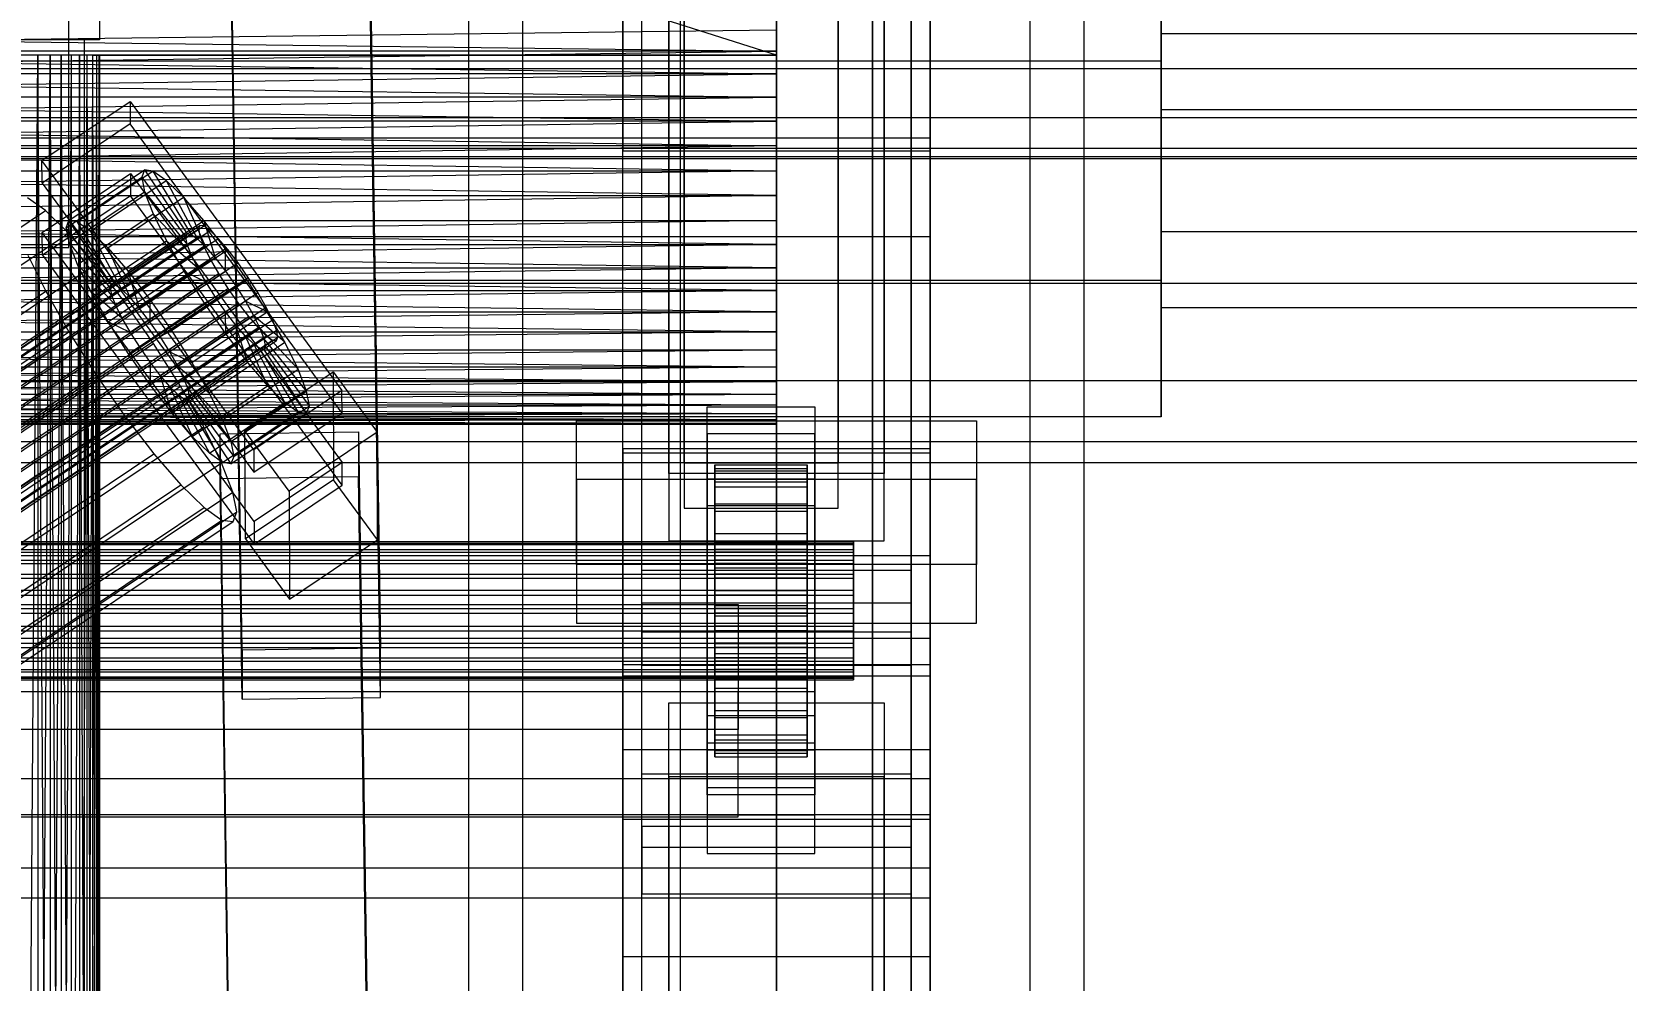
# Model space of a CAD drawing. Header units: millimetres. Extents: x -191664 to 191490, y -197311 to 10263.
# Drawn here: x 333.2 to 540.5, y -29940.3 to -29817 of the extents above; entities that cross this region are included whole.
import ezdxf

# ---------------------------------------------------------------- set-up
doc = ezdxf.new("R2010")
doc.units = ezdxf.units.MM
for name, color, linetype, lineweight in [('COTAS_USUARIO', 1, 'Continuous', 0), ('frontal_briquetadora', 7, 'Continuous', 0), ('frontal_C01', 7, 'Continuous', 0), ('frontal_C02', 7, 'Continuous', 0), ('frontal_C03', 7, 'Continuous', 0), ('frontal_secador', 7, 'Continuous', 0)]:
    doc.layers.add(name, color=color, linetype=linetype, lineweight=lineweight)
doc.dimstyles.new('PLANTA_100', dxfattribs={"dimtxt": 250, "dimasz": 150, "dimexe": 150, "dimexo": 80, "dimgap": 100, "dimtad": 1, "dimtih": 1, "dimtoh": 1, "dimdec": 1, "dimdsep": 46, "dimcen": 0.09, "dimclrd": 1, "dimclre": 1, "dimclrt": 1, "dimadec": 0, "dimazin": 0, "dimtfac": 1, "dimtdec": 4, "dimtofl": 0, "dimtmove": 0, "dimatfit": 3, "dimfxl": 1, "dimtolj": 1, "dimtzin": 0, "dimarcsym": 0})

# ---------------------------------------------------------------- blocks, each defined once
blk = doc.blocks.new('*D107')
at = {"layer": 'COTAS_USUARIO', "color": 1, "lineweight": -2, "transparency": 16777216}
for p, q in [((100, -29700), (1370, -29700)), ((1220, -29850), (1220, -30125)), ((100, -30275), (1370, -30275))]:
    blk.add_line(p, q, dxfattribs=at)
at = {"layer": 'COTAS_USUARIO', "color": 1, "transparency": 16777216}
for points in [[(1195, -29850), (1245, -29850), (1220, -29700)], [(1195, -30125), (1245, -30125), (1220, -30275)]]:
    blk.add_solid(points, dxfattribs=at)
at = {"layer": 'Defpoints', "color": 0, "transparency": 16777216}
for p in [(20, -29700), (20, -30275), (1220, -30275)]:
    blk.add_point(p, dxfattribs=at)
blk = doc.blocks.new('*D115')
at = {"layer": 'COTAS_USUARIO', "color": 1, "lineweight": -2, "transparency": 16777216}
for p, q in [((100, -29700), (1370, -29700)), ((1220, -29850), (1220, -30125)), ((100, -30275), (1370, -30275))]:
    blk.add_line(p, q, dxfattribs=at)
at = {"layer": 'COTAS_USUARIO', "color": 1, "transparency": 16777216}
for points in [[(1195, -29850), (1245, -29850), (1220, -29700)], [(1195, -30125), (1245, -30125), (1220, -30275)]]:
    blk.add_solid(points, dxfattribs=at)
at = {"layer": 'Defpoints', "color": 0, "transparency": 16777216}
for p in [(20, -29700), (20, -30275), (1220, -30275)]:
    blk.add_point(p, dxfattribs=at)
blk = doc.blocks.new('*D117')
at = {"layer": 'COTAS_USUARIO', "color": 1, "lineweight": -2, "transparency": 16777216}
for p, q in [((1200, -29280), (1200, -29130)), ((80, -29430), (1350, -29430)), ((80, -29710), (1350, -29710)), ((1200, -29860), (1200, -30010))]:
    blk.add_line(p, q, dxfattribs=at)
at = {"layer": 'COTAS_USUARIO', "color": 1, "transparency": 16777216}
for points in [[(1175, -29280), (1225, -29280), (1200, -29430)], [(1175, -29860), (1225, -29860), (1200, -29710)]]:
    blk.add_solid(points, dxfattribs=at)
at = {"layer": 'Defpoints', "color": 0, "transparency": 16777216}
for p in [(0, -29430), (0, -29710), (1200, -29710)]:
    blk.add_point(p, dxfattribs=at)
blk = doc.blocks.new('*D118')
at = {"layer": 'COTAS_USUARIO', "color": 1, "lineweight": -2, "transparency": 16777216}
for p, q in [((1200, -29560), (1200, -29410)), ((80, -29710), (1350, -29710)), ((80, -29990), (1350, -29990)), ((1200, -30140), (1200, -30290))]:
    blk.add_line(p, q, dxfattribs=at)
at = {"layer": 'COTAS_USUARIO', "color": 1, "transparency": 16777216}
for points in [[(1175, -29560), (1225, -29560), (1200, -29710)], [(1175, -30140), (1225, -30140), (1200, -29990)]]:
    blk.add_solid(points, dxfattribs=at)
at = {"layer": 'Defpoints', "color": 0, "transparency": 16777216}
for p in [(0, -29710), (0, -29990), (1200, -29990)]:
    blk.add_point(p, dxfattribs=at)
blk = doc.blocks.new('*D119')
at = {"layer": 'COTAS_USUARIO', "color": 1, "lineweight": -2, "transparency": 16777216}
for p, q in [((1200, -29840), (1200, -29690)), ((80, -29990), (1350, -29990)), ((80, -30270), (1350, -30270)), ((1200, -30420), (1200, -30570))]:
    blk.add_line(p, q, dxfattribs=at)
at = {"layer": 'COTAS_USUARIO', "color": 1, "transparency": 16777216}
for points in [[(1175, -29840), (1225, -29840), (1200, -29990)], [(1175, -30420), (1225, -30420), (1200, -30270)]]:
    blk.add_solid(points, dxfattribs=at)
at = {"layer": 'Defpoints', "color": 0, "transparency": 16777216}
for p in [(0, -29990), (0, -30270), (1200, -30270)]:
    blk.add_point(p, dxfattribs=at)

msp = doc.modelspace()

# ---------------------------------------------------------------- linework, layer by layer
at = {"layer": 'frontal_briquetadora', "color": 9, "true_color": 0xb9c3c2}
for p, q in [((430, -29820), (210, -29750)), ((430, -29820), (430, -29750)), ((430, -29750), (430, -29844.63)), ((430, -29750), (430, -29841.49)), ((430, -29750), (430, -29838.28)), ((430, -29750), (430, -29835.05)), ((430, -29750), (430, -29831.82)), ((430, -29750), (430, -29828.61)), ((430, -29750), (430, -29825.47)), ((430, -29750), (430, -29822.42)), ((430, -29750), (430, -29819.49)), ((480, -29809.78), (480, -29820.8)), ((480, -29821.54), (480, -29810.29)), ((210, -29819.49), (430, -29816.72)), ((210, -29816.72), (430, -29819.49)), ((342, -29815.5), (342, -29818)), ((430, -29816.72), (430, -29819.49)), ((480, -29827.53), (480, -29814.78)), ((480, -29815.42), (480, -29828.33)), ((333.72, -29818), (324.9, -29818)), ((338.02, -29818), (332.47, -29818)), ((339.82, -29818), (333.72, -29818)), ((340, -29818), (338.02, -29818)), ((342, -29818), (339.82, -29818)), ((340, -29818), (340, -29990)), ((720, -29817.25), (480, -29817.25)), ((480, -29817.25), (480, -29819.11)), ((480, -29818.91), (480, -29817.25)), ((480, -29817.75), (480, -29817.65)), ((480, -29817.65), (480, -29820.99)), ((480, -29821.28), (480, -29817.75)), ((480, -29820.8), (200, -29820.8)), ((430, -29819.49), (210, -29819.49)), ((210, -29822.42), (430, -29819.49)), ((210, -29819.49), (430, -29822.42)), ((430, -29820), (210, -29820)), ((430, -29820), (320, -29820)), ((430, -29820), (322.16, -29820)), ((430, -29820), (324.29, -29820)), ((430, -29820), (326.39, -29820)), ((430, -29820), (328.42, -29820)), ((430, -29820), (330.37, -29820)), ((430, -29820), (332.22, -29820)), ((333.96, -29820), (332.22, -29820)), ((332.22, -30060), (333.96, -29820)), ((430, -29820), (333.96, -29820)), ((335.56, -29820), (333.96, -29820)), ((333.96, -29820), (333.96, -30060)), ((333.96, -30060), (335.56, -29820)), ((335.56, -30060), (333.96, -29820)), ((430, -29820), (335.56, -29820)), ((337.01, -29820), (335.56, -29820)), ((335.56, -29820), (335.56, -30060)), ((337.01, -29820), (335.56, -30060)), ((337.01, -30060), (335.56, -29820)), ((430, -29820), (337.01, -29820)), ((338.29, -29820), (337.01, -29820)), ((337.01, -29820), (337.01, -30060)), ((338.29, -29820), (337.01, -30060)), ((338.29, -30060), (337.01, -29820)), ((430, -29820), (338.29, -29820)), ((339.4, -29820), (338.29, -29820)), ((338.29, -29820), (338.29, -30060)), ((339.4, -29820), (338.29, -30060)), ((430, -29820), (339.4, -29820)), ((340.33, -29820), (339.4, -29820)), ((339.4, -29820), (339.4, -30060)), ((340.33, -29820), (339.4, -30060)), ((340.33, -30060), (339.4, -29820)), ((430, -29820), (340.33, -29820)), ((341.05, -29820), (340.33, -29820)), ((340.33, -29820), (340.33, -30060)), ((341.05, -29820), (340.33, -30060)), ((340.33, -29820), (341.05, -30060)), ((430, -29820), (341.05, -29820)), ((341.05, -29820), (341.58, -29820)), ((341.05, -29820), (341.05, -30060)), ((341.58, -29820), (341.05, -30060)), ((341.05, -29820), (341.58, -30060)), ((341.58, -29820), (430, -29820)), ((341.58, -29820), (341.89, -29820)), ((341.58, -29820), (341.58, -30060)), ((341.89, -29820), (341.58, -30060)), ((341.58, -29820), (341.89, -30060)), ((341.89, -29820), (430, -29820)), ((341.89, -29820), (342, -29820)), ((341.89, -29820), (341.89, -30060)), ((342, -29820), (341.89, -30060)), ((342, -29820), (430, -29820)), ((342, -29820), (342, -30060)), ((430, -29819.49), (430, -29822.42)), ((430, -29820), (430, -30060)), ((430, -30260), (430, -29820)), ((430, -30680), (430, -29820)), ((430, -29820), (430, -29855.98)), ((430, -29820), (430, -29853.38)), ((430, -29820), (430, -29850.61)), ((430, -29820), (430, -29847.68)), ((430, -29844.63), (430, -29820)), ((480, -29823.77), (480, -29818.91)), ((480, -29819.11), (480, -29824.13)), ((480, -29820.8), (480, -29834.64)), ((430, -29822.42), (210, -29822.42)), ((210, -29825.47), (430, -29822.42)), ((210, -29822.42), (430, -29825.47)), ((430, -29822.42), (430, -29825.47)), ((480, -29820.99), (480, -29827.12)), ((480, -29827.53), (480, -29821.28)), ((480, -29835.46), (480, -29821.54)), ((480, -29830.87), (480, -29823.77)), ((480, -29824.13), (480, -29831.31)), ((430, -29825.47), (210, -29825.47)), ((210, -29828.61), (430, -29825.47)), ((210, -29825.47), (430, -29828.61)), ((430, -29825.47), (430, -29828.61)), ((720, -29827.12), (480, -29827.12)), ((480, -29827.12), (480, -29834.82)), ((430, -29828.61), (210, -29828.61)), ((210, -29831.82), (430, -29828.61)), ((210, -29828.61), (430, -29831.82)), ((430, -29828.61), (430, -29831.82)), ((480, -29841.77), (480, -29827.53)), ((480, -29835.28), (480, -29827.53)), ((480, -29828.33), (480, -29842.57)), ((480, -29838.79), (480, -29830.87)), ((430, -29831.82), (210, -29835.05)), ((430, -29831.82), (210, -29831.82)), ((210, -29831.82), (430, -29835.05)), ((430, -29831.82), (430, -29835.05)), ((480, -29831.31), (480, -29839.23)), ((430, -29835.05), (210, -29838.28)), ((210, -29835.05), (430, -29835.05)), ((430, -29838.28), (210, -29835.05)), ((430, -29835.05), (430, -29838.28)), ((480, -29834.64), (480, -29848.56)), ((480, -29834.82), (480, -29842.57)), ((480, -29842.98), (480, -29835.28)), ((480, -29849.3), (480, -29835.46)), ((430, -29838.28), (210, -29841.49)), ((210, -29838.28), (430, -29838.28)), ((430, -29838.28), (430, -29841.49)), ((480, -29845.97), (480, -29838.79)), ((480, -29839.23), (480, -29846.33)), ((430, -29841.49), (210, -29844.63)), ((210, -29841.49), (430, -29841.49)), ((430, -29844.63), (210, -29841.49)), ((430, -29841.49), (430, -29844.63)), ((480, -29854.68), (480, -29841.77)), ((480, -29842.57), (480, -29855.32)), ((480, -29842.57), (480, -29848.82)), ((480, -29849.11), (480, -29842.98)), ((720, -29842.98), (480, -29842.98)), ((430, -29844.63), (210, -29847.68)), ((210, -29844.63), (430, -29844.63)), ((430, -29847.68), (210, -29844.63)), ((430, -29844.63), (430, -29847.68)), ((430, -29847.68), (210, -29850.61)), ((210, -29847.68), (430, -29847.68)), ((430, -29850.61), (210, -29847.68)), ((430, -29847.68), (430, -29850.61)), ((480, -29850.99), (480, -29845.97)), ((480, -29846.33), (480, -29851.18)), ((480, -29849.3), (200, -29849.3)), ((480, -29848.56), (480, -29859.81)), ((480, -29848.82), (480, -29852.35)), ((480, -29852.45), (480, -29849.11)), ((480, -29860.32), (480, -29849.3)), ((430, -29850.61), (210, -29853.38)), ((210, -29850.61), (430, -29850.61)), ((430, -29853.38), (210, -29850.61)), ((430, -29850.61), (430, -29853.38)), ((480, -29852.85), (480, -29850.99)), ((480, -29851.18), (480, -29852.85)), ((430, -29853.38), (210, -29855.98)), ((210, -29853.38), (430, -29853.38)), ((430, -29855.98), (210, -29853.38)), ((430, -29853.38), (430, -29855.98)), ((430, -29853.38), (430, -30060)), ((480, -29852.35), (480, -29852.45)), ((720, -29852.85), (480, -29852.85)), ((430, -29855.98), (210, -29858.38)), ((210, -29855.98), (430, -29855.98)), ((430, -29855.98), (430, -29858.38)), ((430, -30060), (430, -29855.98)), ((480, -29863.7), (480, -29854.68)), ((480, -29855.32), (480, -29864.06)), ((430, -29858.38), (210, -29858.38)), ((430, -29858.38), (210, -29860.56)), ((430, -29860.56), (210, -29858.38)), ((430, -29858.38), (430, -29860.56)), ((430, -30060), (430, -29858.38)), ((480, -29859.81), (480, -29866.15)), ((430, -29860.56), (210, -29860.56)), ((430, -29860.56), (210, -29862.49)), ((430, -29862.49), (210, -29860.56)), ((430, -29860.56), (430, -29862.49)), ((430, -29860.56), (430, -30060)), ((480, -29866.34), (480, -29860.32)), ((430, -29862.49), (210, -29862.49)), ((430, -29862.49), (210, -29864.15)), ((430, -29864.15), (210, -29862.49)), ((430, -29864.15), (210, -29864.15)), ((430, -29864.15), (210, -29865.54)), ((430, -29865.54), (210, -29864.15)), ((430, -29862.49), (430, -29864.15)), ((430, -29862.49), (430, -30060)), ((430, -29864.15), (430, -29865.54)), ((430, -29864.15), (430, -30060)), ((480, -29867.05), (480, -29863.7)), ((480, -29864.06), (480, -29867.05)), ((430, -29865.54), (210, -29865.54)), ((430, -29865.54), (210, -29866.63)), ((430, -29866.63), (210, -29865.54)), ((430, -29865.54), (430, -29866.63)), ((430, -29865.54), (430, -30060)), ((480, -29866.15), (480, -29866.34)), ((480, -29867.05), (200, -29867.05)), ((430, -29866.63), (210, -29866.63)), ((430, -29866.63), (210, -29867.42)), ((430, -29867.42), (210, -29866.63)), ((430, -29867.42), (210, -29867.42)), ((430, -29867.42), (210, -29867.89)), ((430, -29867.89), (210, -29867.42)), ((430, -29867.89), (210, -29867.89)), ((430, -29867.89), (210, -29868.05)), ((430, -29868.05), (210, -29867.89)), ((430, -29868.05), (210, -29868.05)), ((430, -29866.63), (430, -29867.42)), ((430, -29866.63), (430, -30060)), ((430, -29867.42), (430, -29867.89)), ((430, -29867.42), (430, -30060)), ((430, -29867.89), (430, -29868.05)), ((430, -29867.89), (430, -30060)), ((430, -29868.05), (430, -30060))]:
    msp.add_line(p, q, dxfattribs=at)
at = {"layer": 'frontal_briquetadora', "color": 145, "true_color": 0x4a879d}
for p, q in [((338, -29845), (338, -29795)), ((290, -29845), (338, -29845))]:
    msp.add_line(p, q, dxfattribs=at)
at = {"layer": 'frontal_C01', "color": 139, "true_color": 0x354b57}
for p, q in [((410, -29832.46), (410, -29448.25)), ((450, -29832.46), (450, -29448.25)), ((410, -29899.3), (410, -29515.09)), ((450, -29515.09), (450, -29899.3)), ((417.5, -30180.3), (417.5, -29521.36)), ((442.5, -29521.36), (442.5, -30180.3)), ((417.5, -30205.67), (417.5, -29546.73)), ((442.5, -30205.67), (442.5, -29546.73)), ((410, -29937.2), (410, -29552.99)), ((450, -29937.2), (450, -29552.99)), ((360.51, -29897.36), (357.65, -29705.41)), ((375.64, -29705.17), (378.51, -29897.11)), ((360.51, -29903.76), (357.65, -29711.81)), ((378.51, -29903.52), (375.64, -29711.57)), ((410, -29785.09), (410, -29832.46)), ((410, -30169.3), (410, -29785.09)), ((450, -29832.46), (450, -29785.09)), ((450, -29785.09), (450, -30169.3)), ((450, -29797.64), (450, -29830.79)), ((450, -29843.6), (450, -29810.44)), ((450, -29830.79), (-450, -29830.79)), ((450, -29843.6), (450, -29830.79)), ((410, -29832.46), (450, -29832.46)), ((410, -30216.67), (410, -29832.46)), ((450, -30216.67), (450, -29832.46)), ((-450, -29843.6), (450, -29843.6)), ((-425, -29891.43), (425, -29891.43)), ((425, -29891.43), (425, -29907.7)), ((425, -29891.43), (425, -29902.8)), ((378.51, -29897.11), (360.51, -29897.36)), ((360.51, -29897.36), (360.51, -29903.76)), ((378.51, -29903.52), (378.51, -29897.11)), ((450, -29899.3), (410, -29899.3)), ((410, -29899.3), (410, -29937.2)), ((410, -30283.51), (410, -29899.3)), ((450, -29937.2), (450, -29899.3)), ((450, -29899.3), (450, -30283.51)), ((425, -29902.8), (-425, -29902.8)), ((360.51, -29903.76), (378.51, -29903.52)), ((425, -29919.06), (425, -29902.8)), ((416, -29913.84), (416, -29904.23)), ((416, -29904.23), (444, -29904.23)), ((416, -29994.11), (416, -29904.23)), ((444, -29904.23), (444, -29913.84)), ((444, -29904.23), (444, -29994.11)), ((425, -29907.7), (-425, -29907.7)), ((425, -29919.06), (425, -29907.7)), ((412.5, -29923.05), (412.5, -29913.45)), ((412.5, -29913.45), (447.5, -29913.45)), ((412.5, -30188.18), (412.5, -29913.45)), ((444, -29913.84), (416, -29913.84)), ((416, -29913.84), (416, -30003.72)), ((444, -30003.72), (444, -29913.84)), ((447.5, -29913.45), (447.5, -29923.05)), ((447.5, -29913.45), (447.5, -30188.18)), ((-425, -29919.06), (425, -29919.06)), ((447.5, -29923.05), (412.5, -29923.05)), ((412.5, -30197.79), (412.5, -29923.05)), ((447.5, -30197.79), (447.5, -29923.05)), ((410, -29937.2), (450, -29937.2)), ((410, -30321.41), (410, -29937.2)), ((450, -30321.41), (450, -29937.2))]:
    msp.add_line(p, q, dxfattribs=at)
at = {"layer": 'frontal_C02', "color": 139, "true_color": 0x354b57}
for p, q in [((410, -29900.77), (410, -29550.05)), ((450, -29550.05), (450, -29900.77)), ((390, -31975), (390, -29576.75)), ((397, -31975), (397, -29576.75)), ((463, -31975), (463, -29576.75)), ((470, -31975), (470, -29576.75)), ((410, -29948.59), (410, -29597.87)), ((450, -29948.59), (450, -29597.87)), ((410, -30074.56), (410, -29723.85)), ((450, -29723.85), (450, -30074.56)), ((417.5, -30261.91), (417.5, -29729.49)), ((442.5, -29729.49), (442.5, -30261.91)), ((418, -29873.07), (418, -29731.97)), ((438, -29731.97), (438, -29873.07)), ((418, -29737.82), (418, -29878.92)), ((438, -29878.92), (438, -29737.82)), ((412.5, -29920.29), (412.5, -29738.59)), ((447.5, -29738.59), (447.5, -29920.29)), ((412.5, -29929.06), (412.5, -29747.36)), ((447.5, -29929.06), (447.5, -29747.36)), ((417.5, -30288.88), (417.5, -29756.46)), ((442.5, -30288.88), (442.5, -29756.46)), ((410, -30112.82), (410, -29762.1)), ((450, -30112.82), (450, -29762.1)), ((416, -29874.42), (416, -29785.28)), ((444, -29785.28), (444, -29874.42)), ((416, -29794.05), (416, -29883.18)), ((444, -29883.18), (444, -29794.05)), ((334.5, -29833.72), (345.97, -29826.04)), ((345.97, -29826.04), (345.98, -29828.96)), ((345.97, -29826.04), (373.5, -29863.63)), ((345.98, -29828.96), (334.51, -29836.65)), ((373.51, -29866.56), (345.98, -29828.96)), ((334.51, -29836.65), (334.5, -29833.72)), ((362.03, -29871.32), (334.5, -29833.72)), ((334.54, -29843.08), (346.01, -29835.39)), ((346.01, -29835.39), (346.02, -29838.32)), ((346.01, -29835.39), (373.54, -29872.99)), ((334.51, -29836.65), (362.04, -29874.24)), ((346.02, -29838.32), (334.55, -29846)), ((373.55, -29875.91), (346.02, -29838.32)), ((334.55, -29846), (334.54, -29843.08)), ((362.07, -29880.67), (334.54, -29843.08)), ((334.55, -29846), (362.08, -29883.59)), ((360.88, -29868.87), (372.35, -29861.19)), ((372.35, -29861.19), (372.41, -29875.22)), ((372.35, -29861.19), (378.09, -29869.02)), ((373.5, -29863.63), (362.03, -29871.32)), ((373.51, -29866.56), (373.5, -29863.63)), ((421, -29869.25), (421, -29865.74)), ((421, -29865.74), (435, -29865.74)), ((421, -29905.91), (421, -29865.74)), ((435, -29865.74), (435, -29869.25)), ((435, -29865.74), (435, -29905.91)), ((362.04, -29874.24), (373.51, -29866.56)), ((404, -29886.24), (404, -29867.54)), ((404, -29867.54), (456, -29867.54)), ((404, -29875.19), (404, -29867.54)), ((456, -29867.54), (456, -29886.24)), ((456, -29867.54), (456, -29875.19)), ((357.65, -29869.25), (375.64, -29869)), ((357.65, -29875.09), (357.65, -29869.25)), ((360.51, -30063.01), (357.65, -29869.25)), ((360.94, -29882.9), (360.88, -29868.87)), ((366.62, -29876.71), (360.88, -29868.87)), ((378.09, -29869.02), (366.62, -29876.71)), ((375.64, -29869), (375.64, -29874.85)), ((375.64, -29869), (378.51, -30062.77)), ((378.14, -29883.05), (378.09, -29869.02)), ((435, -29869.25), (421, -29869.25)), ((421, -29869.25), (421, -29909.41)), ((435, -29909.41), (435, -29869.25)), ((362.03, -29871.32), (362.04, -29874.24)), ((373.54, -29872.99), (362.07, -29880.67)), ((373.55, -29875.91), (373.54, -29872.99)), ((444, -29874.42), (416, -29874.42)), ((416, -29874.42), (416, -29883.18)), ((438, -29873.07), (418, -29873.07)), ((418, -29873.07), (418, -29878.92)), ((438, -29878.92), (438, -29873.07)), ((444, -29883.18), (444, -29874.42)), ((375.64, -29874.85), (357.65, -29875.09)), ((360.51, -30068.86), (357.65, -29875.09)), ((372.41, -29875.22), (360.94, -29882.9)), ((362.08, -29883.59), (373.55, -29875.91)), ((366.62, -29876.71), (366.68, -29890.73)), ((378.14, -29883.05), (372.41, -29875.22)), ((378.51, -30068.61), (375.64, -29874.85)), ((456, -29875.19), (404, -29875.19)), ((404, -29875.19), (404, -29893.89)), ((421, -29878.6), (421, -29875.09)), ((421, -29875.09), (435, -29875.09)), ((421, -29915.26), (421, -29875.09)), ((435, -29875.09), (435, -29878.6)), ((435, -29875.09), (435, -29915.26)), ((456, -29893.89), (456, -29875.19)), ((418, -29878.92), (438, -29878.92)), ((435, -29878.6), (421, -29878.6)), ((421, -29878.6), (421, -29918.77)), ((435, -29918.77), (435, -29878.6)), ((362.07, -29880.67), (362.08, -29883.59)), ((360.94, -29882.9), (366.68, -29890.73)), ((366.68, -29890.73), (378.14, -29883.05)), ((416, -29883.18), (444, -29883.18)), ((456, -29886.24), (404, -29886.24)), ((404, -29886.24), (404, -29893.89)), ((456, -29893.89), (456, -29886.24)), ((404, -29893.89), (456, -29893.89)), ((450, -29900.77), (410, -29900.77)), ((410, -29900.77), (410, -29948.59)), ((410, -30251.49), (410, -29900.77)), ((450, -29948.59), (450, -29900.77)), ((450, -29900.77), (450, -30251.49)), ((421, -29916.19), (421, -29902.74)), ((421, -29902.74), (435, -29902.74)), ((421, -29910.4), (421, -29902.74)), ((435, -29902.74), (435, -29916.19)), ((435, -29902.74), (435, -29910.4)), ((435, -29905.91), (421, -29905.91)), ((421, -29905.91), (421, -29909.41)), ((435, -29909.41), (435, -29905.91)), ((421, -29909.41), (435, -29909.41)), ((435, -29910.4), (421, -29910.4)), ((421, -29910.4), (421, -29923.84)), ((435, -29923.84), (435, -29910.4)), ((-450, -29914.05), (450, -29914.05)), ((450, -29914.05), (450, -29925.74)), ((450, -29914.05), (450, -29947.52)), ((435, -29915.26), (421, -29915.26)), ((421, -29915.26), (421, -29918.77)), ((435, -29916.19), (421, -29916.19)), ((421, -29916.19), (421, -29923.84)), ((435, -29918.77), (435, -29915.26)), ((435, -29923.84), (435, -29916.19)), ((447.5, -29920.29), (412.5, -29920.29)), ((412.5, -29920.29), (412.5, -29929.06)), ((421, -29918.77), (435, -29918.77)), ((447.5, -29929.06), (447.5, -29920.29)), ((421, -29923.84), (435, -29923.84)), ((450, -29925.74), (-450, -29925.74)), ((450, -29959.21), (450, -29925.74)), ((412.5, -29929.06), (447.5, -29929.06))]:
    msp.add_line(p, q, dxfattribs=at)
at = {"layer": 'frontal_C02', "color": 155, "true_color": 0x617580}
for p, q in [((338.01, -29841.52), (347.84, -29834.93)), ((339.09, -29841.66), (348.92, -29835.08)), ((347.84, -29834.93), (347.47, -29835.86)), ((348.92, -29835.08), (347.84, -29834.93)), ((347.84, -29834.93), (353.38, -29843.25)), ((350.65, -29836.29), (348.92, -29835.08)), ((348.92, -29835.08), (353.89, -29843.32)), ((337.64, -29842.45), (347.47, -29835.86)), ((340.82, -29842.88), (350.65, -29836.29)), ((347.47, -29835.86), (353.21, -29843.69)), ((347.47, -29835.86), (347.85, -29837.8)), ((352.9, -29838.49), (350.65, -29836.29)), ((350.65, -29836.29), (354.71, -29843.9)), ((338.02, -29844.39), (347.85, -29837.8)), ((343.07, -29845.08), (352.9, -29838.49)), ((347.85, -29837.8), (353.38, -29844.61)), ((347.85, -29837.8), (348.94, -29840.63)), ((355.53, -29841.53), (352.9, -29838.49)), ((352.9, -29838.49), (355.78, -29844.94)), ((337.64, -29842.45), (338.01, -29841.52)), ((343.55, -29849.84), (338.01, -29841.52)), ((338.01, -29841.52), (339.09, -29841.66)), ((339.11, -29847.22), (348.94, -29840.63)), ((345.7, -29848.11), (355.53, -29841.53)), ((348.94, -29840.63), (353.9, -29845.95)), ((348.94, -29840.63), (350.68, -29844.14)), ((358.34, -29845.19), (355.53, -29841.53)), ((355.53, -29841.53), (357.02, -29846.38)), ((343.38, -29850.28), (337.64, -29842.45)), ((338.02, -29844.39), (337.64, -29842.45)), ((344.06, -29849.91), (339.09, -29841.66)), ((339.09, -29841.66), (340.82, -29842.88)), ((344.88, -29850.48), (340.82, -29842.88)), ((340.82, -29842.88), (343.07, -29845.08)), ((353.21, -29843.69), (343.38, -29850.28)), ((353.38, -29843.25), (343.55, -29849.84)), ((353.89, -29843.32), (344.06, -29849.91)), ((353.21, -29843.69), (353.38, -29843.25)), ((353.38, -29844.61), (353.21, -29843.69)), ((353.38, -29843.25), (353.89, -29843.32)), ((353.89, -29843.32), (354.71, -29843.9)), ((343.55, -29851.2), (338.02, -29844.39)), ((339.11, -29847.22), (338.02, -29844.39)), ((340.85, -29850.73), (350.68, -29844.14)), ((345.95, -29851.52), (343.07, -29845.08)), ((343.07, -29845.08), (345.7, -29848.11)), ((353.38, -29844.61), (343.55, -29851.2)), ((354.71, -29843.9), (344.88, -29850.48)), ((355.78, -29844.94), (345.95, -29851.52)), ((358.34, -29845.19), (348.52, -29851.77)), ((350.68, -29844.14), (354.72, -29847.62)), ((350.68, -29844.14), (352.94, -29848.11)), ((353.9, -29845.95), (353.38, -29844.61)), ((354.71, -29843.9), (355.78, -29844.94)), ((355.78, -29844.94), (357.02, -29846.38)), ((358.36, -29848.11), (358.34, -29845.19)), ((361.17, -29849.23), (358.34, -29845.19)), ((344.07, -29852.54), (339.11, -29847.22)), ((340.85, -29850.73), (339.11, -29847.22)), ((353.9, -29845.95), (344.07, -29852.54)), ((354.72, -29847.62), (344.9, -29854.2)), ((357.02, -29846.38), (347.19, -29852.96)), ((354.72, -29847.62), (353.9, -29845.95)), ((355.8, -29849.49), (354.72, -29847.62)), ((357.02, -29846.38), (358.36, -29848.11)), ((343.11, -29854.69), (352.94, -29848.11)), ((343.55, -29849.84), (343.38, -29850.28)), ((344.06, -29849.91), (343.55, -29849.84)), ((344.88, -29850.48), (344.06, -29849.91)), ((347.19, -29852.96), (345.7, -29848.11)), ((345.7, -29848.11), (348.52, -29851.77)), ((355.8, -29849.49), (345.97, -29856.08)), ((348.53, -29854.7), (358.36, -29848.11)), ((351.34, -29855.81), (361.17, -29849.23)), ((352.94, -29848.11), (355.8, -29849.49)), ((352.94, -29848.11), (355.57, -29852.25)), ((357.04, -29851.46), (355.8, -29849.49)), ((358.36, -29848.11), (359.69, -29850.02)), ((361.17, -29849.23), (359.69, -29850.02)), ((363.8, -29853.37), (361.17, -29849.23)), ((344.9, -29854.2), (340.85, -29850.73)), ((343.11, -29854.69), (340.85, -29850.73)), ((343.38, -29850.28), (343.55, -29851.2)), ((343.55, -29851.2), (344.07, -29852.54)), ((345.95, -29851.52), (344.88, -29850.48)), ((347.19, -29852.96), (345.95, -29851.52)), ((357.04, -29851.46), (347.21, -29858.04)), ((348.52, -29851.77), (348.53, -29854.7)), ((348.52, -29851.77), (351.34, -29855.81)), ((359.69, -29850.02), (349.86, -29856.61)), ((360.94, -29851.99), (351.11, -29858.57)), ((355.57, -29852.25), (357.04, -29851.46)), ((358.38, -29853.37), (357.04, -29851.46)), ((359.69, -29850.02), (360.94, -29851.99)), ((363.8, -29853.37), (360.94, -29851.99)), ((360.94, -29851.99), (362.01, -29853.86)), ((344.07, -29852.54), (344.9, -29854.2)), ((345.74, -29858.84), (355.57, -29852.25)), ((348.53, -29854.7), (347.19, -29852.96)), ((358.38, -29853.37), (348.55, -29859.96)), ((362.01, -29853.86), (352.18, -29860.45)), ((353.97, -29859.96), (363.8, -29853.37)), ((355.57, -29852.25), (358.39, -29856.29)), ((358.39, -29856.29), (358.38, -29853.37)), ((359.71, -29855.11), (358.38, -29853.37)), ((366.06, -29857.34), (362.01, -29853.86)), ((362.01, -29853.86), (362.83, -29855.53)), ((366.06, -29857.34), (363.8, -29853.37)), ((345.97, -29856.08), (343.11, -29854.69)), ((345.74, -29858.84), (343.11, -29854.69)), ((344.9, -29854.2), (345.97, -29856.08)), ((345.97, -29856.08), (347.21, -29858.04)), ((349.86, -29856.61), (348.53, -29854.7)), ((349.86, -29856.61), (351.34, -29855.81)), ((359.71, -29855.11), (349.88, -29861.69)), ((351.34, -29855.81), (353.97, -29859.96)), ((362.83, -29855.53), (353, -29862.12)), ((361.21, -29859.96), (359.71, -29855.11)), ((360.96, -29856.54), (359.71, -29855.11)), ((367.79, -29860.85), (362.83, -29855.53)), ((362.83, -29855.53), (363.35, -29856.87)), ((347.21, -29858.04), (345.74, -29858.84)), ((347.21, -29858.04), (348.55, -29859.96)), ((348.56, -29862.88), (358.39, -29856.29)), ((351.11, -29858.57), (349.86, -29856.61)), ((360.96, -29856.54), (351.13, -29863.13)), ((362.03, -29857.58), (352.2, -29864.17)), ((362.84, -29858.16), (353.01, -29864.75)), ((363.35, -29856.87), (353.52, -29863.45)), ((363.53, -29857.79), (353.7, -29864.37)), ((356.23, -29863.92), (366.06, -29857.34)), ((358.39, -29856.29), (361.21, -29859.96)), ((363.84, -29862.99), (360.96, -29856.54)), ((362.03, -29857.58), (360.96, -29856.54)), ((366.09, -29865.19), (362.03, -29857.58)), ((362.84, -29858.16), (362.03, -29857.58)), ((367.82, -29866.4), (362.84, -29858.16)), ((363.36, -29858.23), (362.84, -29858.16)), ((368.89, -29863.68), (363.35, -29856.87)), ((363.35, -29856.87), (363.53, -29857.79)), ((363.53, -29857.79), (363.36, -29858.23)), ((369.27, -29865.62), (363.53, -29857.79)), ((367.79, -29860.85), (366.06, -29857.34)), ((348.56, -29862.88), (345.74, -29858.84)), ((348.55, -29859.96), (348.56, -29862.88)), ((348.55, -29859.96), (349.88, -29861.69)), ((352.18, -29860.45), (351.11, -29858.57)), ((351.11, -29858.57), (353.97, -29859.96)), ((351.38, -29866.54), (361.21, -29859.96)), ((363.36, -29858.23), (353.53, -29864.82)), ((353.97, -29859.96), (356.23, -29863.92)), ((361.21, -29859.96), (363.84, -29862.99)), ((368.9, -29866.55), (363.36, -29858.23)), ((349.88, -29861.69), (351.38, -29866.54)), ((349.88, -29861.69), (351.13, -29863.13)), ((353, -29862.12), (352.18, -29860.45)), ((352.18, -29860.45), (356.23, -29863.92)), ((353.52, -29863.45), (353, -29862.12)), ((353, -29862.12), (357.96, -29867.44)), ((357.96, -29867.44), (367.79, -29860.85)), ((368.89, -29863.68), (367.79, -29860.85)), ((351.38, -29866.54), (348.56, -29862.88)), ((351.13, -29863.13), (354.01, -29869.58)), ((351.13, -29863.13), (352.2, -29864.17)), ((352.2, -29864.17), (356.26, -29871.77)), ((352.2, -29864.17), (353.01, -29864.75)), ((353.7, -29864.37), (353.52, -29863.45)), ((353.52, -29863.45), (359.06, -29870.26)), ((353.53, -29864.82), (353.7, -29864.37)), ((353.7, -29864.37), (359.44, -29872.21)), ((354.01, -29869.58), (363.84, -29862.99)), ((356.23, -29863.92), (357.96, -29867.44)), ((359.06, -29870.26), (368.89, -29863.68)), ((363.84, -29862.99), (366.09, -29865.19)), ((369.27, -29865.62), (368.89, -29863.68)), ((353.01, -29864.75), (357.99, -29872.99)), ((353.01, -29864.75), (353.53, -29864.82)), ((353.53, -29864.82), (359.07, -29873.14)), ((356.26, -29871.77), (366.09, -29865.19)), ((357.99, -29872.99), (367.82, -29866.4)), ((359.44, -29872.21), (369.27, -29865.62)), ((366.09, -29865.19), (367.82, -29866.4)), ((367.82, -29866.4), (368.9, -29866.55)), ((368.9, -29866.55), (369.27, -29865.62)), ((354.01, -29869.58), (351.38, -29866.54)), ((357.96, -29867.44), (359.06, -29870.26)), ((359.07, -29873.14), (368.9, -29866.55)), ((356.26, -29871.77), (354.01, -29869.58)), ((359.06, -29870.26), (359.44, -29872.21)), ((357.99, -29872.99), (356.26, -29871.77)), ((359.44, -29872.21), (359.07, -29873.14)), ((359.07, -29873.14), (357.99, -29872.99)), ((422, -29883.26), (422, -29873.26)), ((422, -29873.26), (422, -29873.74)), ((422, -29873.26), (434, -29873.26)), ((422, -29874.08), (422, -29873.26)), ((422, -29883.48), (422, -29873.74)), ((422, -29873.74), (422, -29875.48)), ((422, -29873.74), (434, -29873.74)), ((422, -29883.65), (422, -29874.08)), ((422, -29874.08), (434, -29874.08)), ((422, -29876.14), (422, -29874.08)), ((434, -29873.74), (434, -29873.26)), ((434, -29873.26), (434, -29883.26)), ((434, -29873.26), (434, -29874.08)), ((434, -29875.48), (434, -29873.74)), ((434, -29873.74), (434, -29883.48)), ((434, -29874.08), (434, -29883.65)), ((434, -29874.08), (434, -29876.14)), ((422, -29884.31), (422, -29875.48)), ((422, -29875.48), (422, -29878.36)), ((422, -29875.48), (434, -29875.48)), ((422, -29884.62), (422, -29876.14)), ((422, -29876.14), (434, -29876.14)), ((422, -29879.29), (422, -29876.14)), ((434, -29878.36), (434, -29875.48)), ((434, -29875.48), (434, -29884.31)), ((434, -29876.14), (434, -29884.62)), ((434, -29876.14), (434, -29879.29)), ((422, -29885.67), (422, -29878.36)), ((422, -29878.36), (422, -29882.19)), ((422, -29878.36), (434, -29878.36)), ((434, -29882.19), (434, -29878.36)), ((434, -29878.36), (434, -29885.67)), ((422, -29886.11), (422, -29879.29)), ((422, -29879.29), (434, -29879.29)), ((422, -29883.33), (422, -29879.29)), ((434, -29879.29), (434, -29886.11)), ((434, -29879.29), (434, -29883.33)), ((422, -29887.48), (422, -29882.19)), ((422, -29882.19), (422, -29886.7)), ((422, -29882.19), (434, -29882.19)), ((434, -29886.7), (434, -29882.19)), ((434, -29882.19), (434, -29887.48)), ((422, -29883.48), (422, -29883.26)), ((434, -29883.26), (422, -29883.26)), ((422, -29883.26), (422, -29883.65)), ((422, -29888.03), (422, -29883.33)), ((422, -29883.33), (434, -29883.33)), ((422, -29887.98), (422, -29883.33)), ((422, -29884.31), (422, -29883.48)), ((434, -29883.48), (422, -29883.48)), ((434, -29883.65), (422, -29883.65)), ((422, -29883.65), (422, -29884.62)), ((422, -29885.67), (422, -29884.31)), ((434, -29884.31), (422, -29884.31)), ((434, -29884.62), (422, -29884.62)), ((422, -29884.62), (422, -29886.11)), ((434, -29883.26), (434, -29883.48)), ((434, -29883.65), (434, -29883.26)), ((434, -29883.33), (434, -29888.03)), ((434, -29883.33), (434, -29887.98)), ((434, -29883.48), (434, -29884.31)), ((434, -29884.62), (434, -29883.65)), ((434, -29884.31), (434, -29885.67)), ((434, -29886.11), (434, -29884.62)), ((422, -29887.48), (422, -29885.67)), ((434, -29885.67), (422, -29885.67)), ((434, -29886.11), (422, -29886.11)), ((422, -29886.11), (422, -29888.03)), ((422, -29886.7), (422, -29889.62)), ((434, -29886.7), (422, -29886.7)), ((422, -29886.7), (422, -29891.59)), ((434, -29885.67), (434, -29887.48)), ((434, -29888.03), (434, -29886.11)), ((434, -29889.62), (434, -29886.7)), ((434, -29891.59), (434, -29886.7)), ((422, -29889.62), (422, -29887.48)), ((434, -29887.48), (422, -29887.48)), ((422, -29890.23), (422, -29887.98)), ((422, -29887.98), (434, -29887.98)), ((422, -29892.91), (422, -29887.98)), ((434, -29888.03), (422, -29888.03)), ((422, -29888.03), (422, -29890.23)), ((434, -29887.48), (434, -29889.62)), ((434, -29887.98), (434, -29890.23)), ((434, -29887.98), (434, -29892.91)), ((434, -29890.23), (434, -29888.03)), ((422, -29889.62), (434, -29889.62)), ((422, -29891.94), (422, -29889.62)), ((434, -29890.23), (422, -29890.23)), ((422, -29890.23), (422, -29892.57)), ((434, -29889.62), (434, -29891.94)), ((434, -29892.57), (434, -29890.23)), ((422, -29891.94), (422, -29891.59)), ((422, -29891.59), (422, -29896.53)), ((422, -29891.59), (434, -29891.59)), ((422, -29894.28), (422, -29891.94)), ((434, -29891.94), (422, -29891.94)), ((422, -29892.57), (422, -29892.91)), ((434, -29892.57), (422, -29892.57)), ((422, -29892.57), (422, -29894.88)), ((422, -29892.91), (434, -29892.91)), ((422, -29897.81), (422, -29892.91)), ((434, -29896.53), (434, -29891.59)), ((434, -29891.59), (434, -29891.94)), ((434, -29891.94), (434, -29894.28)), ((434, -29892.91), (434, -29892.57)), ((434, -29894.88), (434, -29892.57)), ((434, -29892.91), (434, -29897.81)), ((422, -29896.48), (422, -29894.28)), ((422, -29894.28), (422, -29896.53)), ((434, -29894.28), (422, -29894.28)), ((422, -29894.88), (422, -29897.81)), ((434, -29894.88), (422, -29894.88)), ((422, -29894.88), (422, -29897.02)), ((434, -29896.53), (434, -29894.28)), ((434, -29894.28), (434, -29896.48)), ((434, -29897.81), (434, -29894.88)), ((434, -29897.02), (434, -29894.88)), ((422, -29898.39), (422, -29896.48)), ((422, -29896.48), (422, -29901.17)), ((434, -29896.48), (422, -29896.48)), ((422, -29896.53), (422, -29901.17)), ((422, -29896.53), (434, -29896.53)), ((422, -29897.02), (422, -29902.32)), ((434, -29897.02), (422, -29897.02)), ((422, -29897.02), (422, -29898.83)), ((434, -29901.17), (434, -29896.48)), ((434, -29896.48), (434, -29898.39)), ((434, -29901.17), (434, -29896.53)), ((434, -29902.32), (434, -29897.02)), ((434, -29898.83), (434, -29897.02)), ((422, -29897.81), (434, -29897.81)), ((422, -29902.32), (422, -29897.81)), ((422, -29899.89), (422, -29898.39)), ((422, -29898.39), (422, -29905.21)), ((434, -29898.39), (422, -29898.39)), ((422, -29898.83), (422, -29906.15)), ((434, -29898.83), (422, -29898.83)), ((422, -29898.83), (422, -29900.2)), ((434, -29897.81), (434, -29902.32)), ((434, -29905.21), (434, -29898.39)), ((434, -29898.39), (434, -29899.89)), ((434, -29906.15), (434, -29898.83)), ((434, -29900.2), (434, -29898.83)), ((422, -29900.86), (422, -29899.89)), ((422, -29899.89), (422, -29908.37)), ((434, -29899.89), (422, -29899.89)), ((422, -29900.2), (422, -29909.03)), ((434, -29900.2), (422, -29900.2)), ((422, -29900.2), (422, -29901.02)), ((422, -29901.25), (422, -29900.86)), ((422, -29900.86), (422, -29910.42)), ((434, -29900.86), (422, -29900.86)), ((422, -29901.02), (422, -29910.77)), ((434, -29901.02), (422, -29901.02)), ((422, -29901.02), (422, -29901.25)), ((422, -29901.17), (422, -29905.21)), ((422, -29901.17), (434, -29901.17)), ((422, -29901.25), (422, -29911.24)), ((434, -29901.25), (422, -29901.25)), ((434, -29908.37), (434, -29899.89)), ((434, -29899.89), (434, -29900.86)), ((434, -29909.03), (434, -29900.2)), ((434, -29901.02), (434, -29900.2)), ((434, -29910.42), (434, -29900.86)), ((434, -29900.86), (434, -29901.25)), ((434, -29910.77), (434, -29901.02)), ((434, -29901.25), (434, -29901.02)), ((434, -29905.21), (434, -29901.17)), ((434, -29911.24), (434, -29901.25)), ((422, -29902.32), (434, -29902.32)), ((422, -29906.15), (422, -29902.32)), ((434, -29902.32), (434, -29906.15)), ((422, -29905.21), (422, -29908.37)), ((422, -29905.21), (434, -29905.21)), ((434, -29908.37), (434, -29905.21)), ((422, -29906.15), (434, -29906.15)), ((422, -29909.03), (422, -29906.15)), ((434, -29906.15), (434, -29909.03)), ((422, -29908.37), (422, -29910.42)), ((422, -29908.37), (434, -29908.37)), ((422, -29909.03), (434, -29909.03)), ((422, -29910.77), (422, -29909.03)), ((434, -29910.42), (434, -29908.37)), ((434, -29909.03), (434, -29910.77)), ((422, -29910.42), (422, -29911.24)), ((422, -29910.42), (434, -29910.42)), ((422, -29910.77), (434, -29910.77)), ((422, -29911.24), (422, -29910.77)), ((422, -29911.24), (434, -29911.24)), ((434, -29911.24), (434, -29910.42)), ((434, -29910.77), (434, -29911.24))]:
    msp.add_line(p, q, dxfattribs=at)
at = {"layer": 'frontal_C02', "color": 252, "true_color": 0x83939a}
for p, q in [((334.94, -29840.21), (332.63, -29838.58)), ((150.63, -29963.69), (334.94, -29840.21)), ((337.95, -29843.15), (334.94, -29840.21)), ((153.64, -29966.63), (337.95, -29843.15)), ((341.46, -29847.2), (337.95, -29843.15)), ((157.15, -29970.69), (341.46, -29847.2)), ((332.66, -29846.01), (334.98, -29850.7)), ((345.23, -29852.1), (341.46, -29847.2)), ((150.67, -29974.19), (334.98, -29850.7)), ((334.98, -29850.7), (338, -29856)), ((345.23, -29852.1), (160.92, -29975.58)), ((349, -29857.5), (345.23, -29852.1)), ((153.69, -29979.49), (338, -29856)), ((338, -29856), (341.52, -29861.54)), ((164.69, -29980.98), (349, -29857.5)), ((352.52, -29863.04), (349, -29857.5)), ((157.21, -29985.03), (341.52, -29861.54)), ((341.52, -29861.54), (345.29, -29866.94)), ((168.21, -29986.52), (352.52, -29863.04)), ((355.54, -29868.34), (352.52, -29863.04)), ((160.98, -29990.43), (345.29, -29866.94)), ((171.23, -29991.82), (355.54, -29868.34)), ((345.29, -29866.94), (349.06, -29871.84)), ((357.86, -29873.04), (355.54, -29868.34)), ((164.75, -29995.32), (349.06, -29871.84)), ((349.06, -29871.84), (352.57, -29875.9)), ((173.55, -29996.52), (357.86, -29873.04)), ((359.33, -29876.82), (357.86, -29873.04)), ((168.26, -29999.38), (352.57, -29875.9)), ((175.02, -30000.3), (359.33, -29876.82)), ((352.57, -29875.9), (355.58, -29878.84)), ((359.83, -29879.41), (359.33, -29876.82)), ((171.28, -30002.32), (355.58, -29878.84)), ((355.58, -29878.84), (357.89, -29880.46)), ((173.58, -30003.94), (357.89, -29880.46)), ((175.03, -30004.14), (359.34, -29880.66)), ((175.52, -30002.9), (359.83, -29879.41)), ((357.89, -29880.46), (359.34, -29880.66)), ((359.34, -29880.66), (359.83, -29879.41))]:
    msp.add_line(p, q, dxfattribs=at)
at = {"layer": 'frontal_C02', "color": 9, "true_color": 0xbac6cb}
for p, q in [((141.04, -29985.84), (354.84, -29842.59)), ((141.22, -29985.39), (355.02, -29842.15)), ((141.22, -29986.76), (355.02, -29843.51)), ((141.73, -29985.46), (355.53, -29842.22)), ((142.55, -29986.04), (356.35, -29842.8)), ((355.02, -29842.15), (354.84, -29842.59)), ((354.84, -29842.59), (355.02, -29843.51)), ((355.53, -29842.22), (355.02, -29842.15)), ((355.02, -29843.51), (355.54, -29844.85)), ((356.35, -29842.8), (355.53, -29842.22)), ((357.42, -29843.84), (356.35, -29842.8)), ((141.74, -29988.09), (355.54, -29844.85)), ((143.62, -29987.08), (357.42, -29843.84)), ((144.86, -29988.52), (358.66, -29845.28)), ((355.54, -29844.85), (356.36, -29846.52)), ((358.66, -29845.28), (357.42, -29843.84)), ((360, -29847.01), (358.66, -29845.28)), ((142.56, -29989.76), (356.36, -29846.52)), ((360, -29847.01), (146.2, -29990.25)), ((356.36, -29846.52), (357.43, -29848.4)), ((361.33, -29848.93), (360, -29847.01)), ((143.64, -29991.64), (357.43, -29848.4)), ((147.53, -29992.17), (361.33, -29848.93)), ((357.43, -29848.4), (358.68, -29850.36)), ((362.58, -29850.89), (361.33, -29848.93)), ((144.88, -29993.6), (358.68, -29850.36)), ((148.78, -29994.13), (362.58, -29850.89)), ((358.68, -29850.36), (360.02, -29852.27)), ((363.65, -29852.77), (362.58, -29850.89)), ((146.22, -29995.51), (360.02, -29852.27)), ((147.55, -29997.25), (361.35, -29854.01)), ((149.85, -29996.01), (363.65, -29852.77)), ((360.02, -29852.27), (361.35, -29854.01)), ((361.35, -29854.01), (362.6, -29855.44)), ((364.47, -29854.43), (363.65, -29852.77)), ((148.8, -29998.69), (362.6, -29855.44)), ((150.67, -29997.67), (364.47, -29854.43)), ((151.19, -29999.01), (364.99, -29855.77)), ((362.6, -29855.44), (363.66, -29856.49)), ((364.99, -29855.77), (364.47, -29854.43)), ((365.17, -29856.69), (364.99, -29855.77)), ((149.86, -29999.73), (363.66, -29856.49)), ((150.68, -30000.3), (364.48, -29857.06)), ((151.2, -30000.37), (364.99, -29857.13)), ((151.37, -29999.93), (365.17, -29856.69)), ((363.66, -29856.49), (364.48, -29857.06)), ((364.48, -29857.06), (364.99, -29857.13)), ((364.99, -29857.13), (365.17, -29856.69)), ((-440, -29883.26), (440, -29883.26)), ((-440, -29883.48), (440, -29883.48)), ((-440, -29883.65), (440, -29883.65)), ((-440, -29884.31), (440, -29884.31)), ((-440, -29884.62), (440, -29884.62)), ((440, -29883.48), (440, -29883.26)), ((440, -29883.26), (440, -29883.65)), ((440, -29884.31), (440, -29883.48)), ((440, -29883.65), (440, -29884.62)), ((440, -29885.67), (440, -29884.31)), ((440, -29884.62), (440, -29886.11)), ((-440, -29885.67), (440, -29885.67)), ((-440, -29886.11), (440, -29886.11)), ((440, -29887.48), (440, -29885.67)), ((440, -29886.11), (440, -29888.03)), ((-440, -29887.48), (440, -29887.48)), ((-440, -29888.03), (440, -29888.03)), ((440, -29889.62), (440, -29887.48)), ((440, -29888.03), (440, -29890.23)), ((440, -29889.62), (-440, -29889.62)), ((-440, -29890.23), (440, -29890.23)), ((440, -29891.94), (440, -29889.62)), ((440, -29890.23), (440, -29892.57)), ((-440, -29891.94), (440, -29891.94)), ((-440, -29892.57), (440, -29892.57)), ((440, -29894.28), (440, -29891.94)), ((440, -29892.57), (440, -29894.88)), ((-440, -29894.28), (440, -29894.28)), ((-440, -29894.88), (440, -29894.88)), ((440, -29896.48), (440, -29894.28)), ((440, -29894.88), (440, -29897.02)), ((-440, -29896.48), (440, -29896.48)), ((-440, -29897.02), (440, -29897.02)), ((440, -29898.39), (440, -29896.48)), ((440, -29897.02), (440, -29898.83)), ((-440, -29898.39), (440, -29898.39)), ((-440, -29898.83), (440, -29898.83)), ((440, -29899.89), (440, -29898.39)), ((440, -29898.83), (440, -29900.2)), ((-440, -29899.89), (440, -29899.89)), ((-440, -29900.2), (440, -29900.2)), ((-440, -29900.86), (440, -29900.86)), ((-440, -29901.02), (440, -29901.02)), ((-440, -29901.25), (440, -29901.25)), ((440, -29900.86), (440, -29899.89)), ((440, -29900.2), (440, -29901.02)), ((440, -29901.25), (440, -29900.86)), ((440, -29901.02), (440, -29901.25))]:
    msp.add_line(p, q, dxfattribs=at)
at = {"layer": 'frontal_C03', "color": 139, "true_color": 0x354b57}
for p, q in [((390, -31975), (390, -29153.29)), ((397, -31975), (397, -29153.29)), ((463, -31975), (463, -29153.29)), ((470, -31975), (470, -29153.29)), ((390, -31975), (390, -29352.58)), ((397, -31975), (397, -29352.58)), ((463, -31975), (463, -29352.58)), ((470, -31975), (470, -29352.58)), ((410, -29871.22), (410, -29548.04)), ((410, -29871.76), (410, -29548.59)), ((450, -29548.04), (450, -29871.22)), ((450, -29548.59), (450, -29871.76)), ((417.5, -30205.66), (417.5, -29555.06)), ((442.5, -29555.06), (442.5, -30205.66)), ((412.5, -29891.25), (412.5, -29563.81)), ((447.5, -29563.81), (447.5, -29891.25)), ((412.5, -29899.33), (412.5, -29571.89)), ((447.5, -29899.33), (447.5, -29571.89)), ((417.5, -30231.26), (417.5, -29580.65)), ((442.5, -30231.26), (442.5, -29580.65)), ((410, -29910.29), (410, -29587.11)), ((450, -29910.29), (450, -29587.11)), ((410, -29919.37), (410, -29596.2)), ((450, -29919.37), (450, -29596.2)), ((450, -29871.22), (410, -29871.22)), ((410, -29871.22), (410, -29919.37)), ((410, -30194.39), (410, -29871.22)), ((450, -29871.76), (410, -29871.76)), ((410, -29871.76), (410, -29910.29)), ((410, -30194.93), (410, -29871.76)), ((450, -29919.37), (450, -29871.22)), ((450, -29871.22), (450, -30194.39)), ((450, -29910.29), (450, -29871.76)), ((450, -29871.76), (450, -30194.93)), ((-450, -29885.09), (450, -29885.09)), ((450, -29885.09), (450, -29895.86)), ((450, -29885.09), (450, -29918.8)), ((412.5, -29895.06), (412.5, -29886.98)), ((412.5, -29886.98), (447.5, -29886.98)), ((412.5, -30214.42), (412.5, -29886.98)), ((447.5, -29886.98), (447.5, -29895.06)), ((447.5, -29886.98), (447.5, -30214.42)), ((447.5, -29891.25), (412.5, -29891.25)), ((412.5, -29891.25), (412.5, -29899.33)), ((447.5, -29899.33), (447.5, -29891.25)), ((447.5, -29895.06), (412.5, -29895.06)), ((412.5, -30222.5), (412.5, -29895.06)), ((447.5, -30222.5), (447.5, -29895.06)), ((450, -29895.86), (-450, -29895.86)), ((450, -29929.57), (450, -29895.86)), ((412.5, -29899.33), (447.5, -29899.33)), ((410, -29910.29), (450, -29910.29)), ((410, -30233.46), (410, -29910.29)), ((450, -30233.46), (450, -29910.29)), ((450, -29918.8), (-450, -29918.8)), ((410, -29919.37), (450, -29919.37)), ((410, -30242.54), (410, -29919.37)), ((450, -29929.57), (450, -29918.8)), ((450, -30242.54), (450, -29919.37)), ((-450, -29929.57), (450, -29929.57))]:
    msp.add_line(p, q, dxfattribs=at)
at = {"layer": 'frontal_secador', "color": 253, "true_color": 0xa4b0b5}
for p, q in [((1360, -29821.78), (-1360, -29821.78)), ((1360, -29828.14), (-1360, -29828.14)), ((1360, -29832.14), (-1360, -29832.14)), ((1250, -29833.25), (-1250, -29833.25)), ((1360, -29833.5), (-1360, -29833.5)), ((1250, -29849.71), (-1250, -29849.71)), ((1250, -29862.35), (-1250, -29862.35)), ((1250, -29870.29), (-1250, -29870.29)), ((1250, -29873), (-1250, -29873))]:
    msp.add_line(p, q, dxfattribs=at)

# ---------------------------------------------------------------- dimensions: what is measured, and where the dimension line sits
at = {"layer": 'COTAS_USUARIO'}
for p1, p2, picture, middle in [((0, -29430), (0, -29710), '*D117', (1200, -29570)), ((0, -29710), (0, -29990), '*D118', (1200, -29850)), ((0, -29990), (0, -30270), '*D119', (1200, -30130)), ((20, -29700), (20, -30275), '*D107', (1220, -29987.5)), ((20, -29700), (20, -30275), '*D115', (1220, -29987.5))]:
    dim = msp.add_aligned_dim(p1=p1, p2=p2, distance=1200, dimstyle='PLANTA_100', dxfattribs=at)
    dim.commit()
    dim.dimension.update_dxf_attribs({"geometry": picture, "text_midpoint": middle})

doc.saveas('drawing.dxf')
